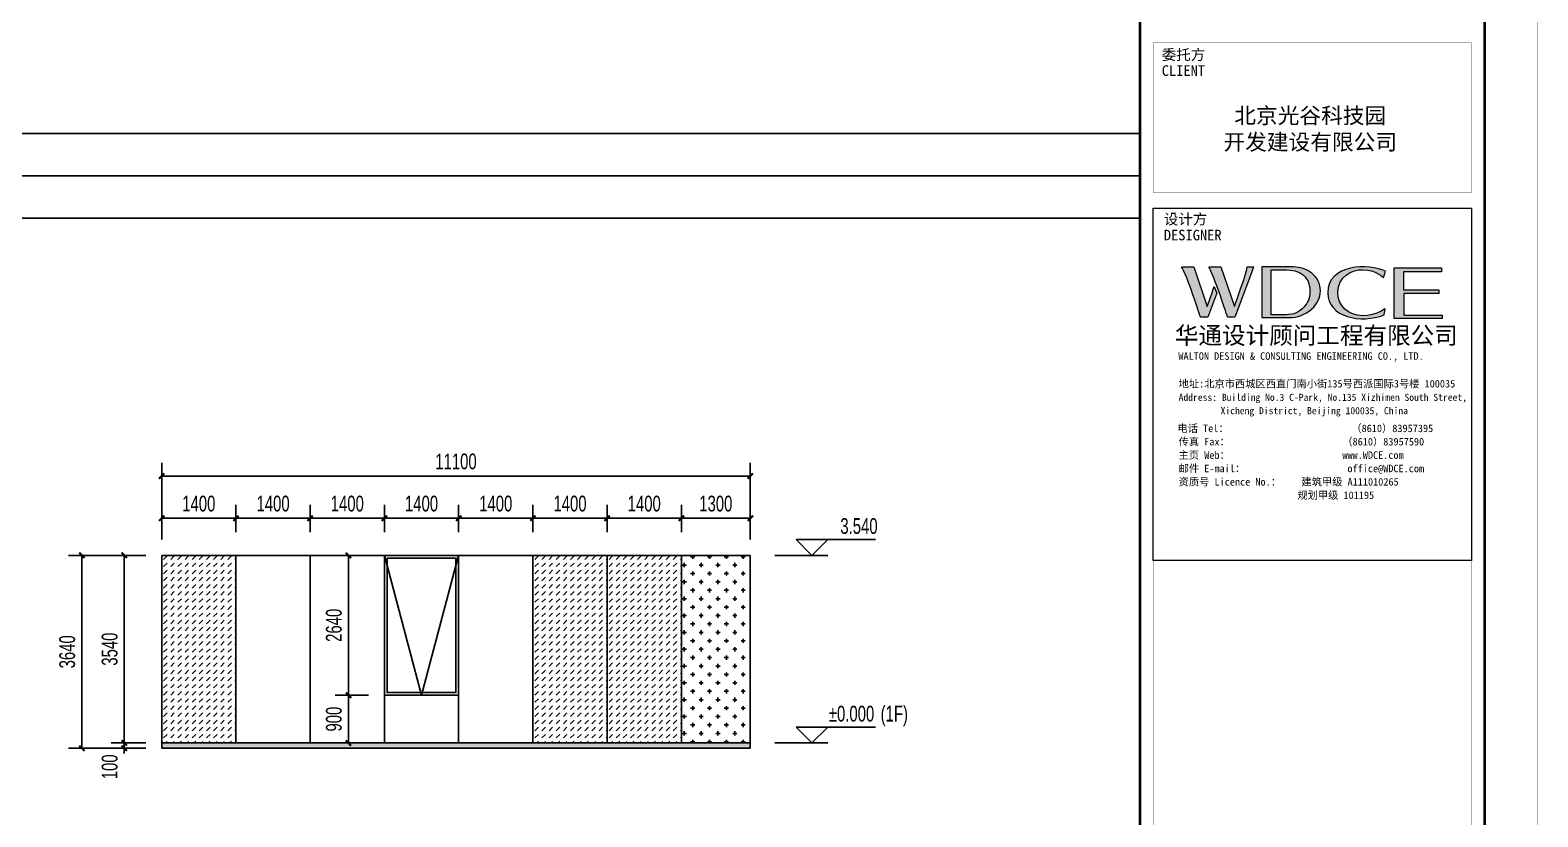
# Model space of a CAD drawing. Extents: x -3 to 440502, y -49243 to 59402.
# Drawn here: x 55669 to 84102, y 30006 to 44849 of the extents above; entities that cross this region are included whole.
import ezdxf
from ezdxf.enums import TextEntityAlignment as Align

# ---------------------------------------------------------------- set-up
doc = ezdxf.new("R2010")
doc.units = 0
doc.header["$LTSCALE"] = 1000
doc.header["$MEASUREMENT"] = 0
for name, color, linetype in [('01-标注_尺寸', 124, 'Continuous'), ('01-标注_标高', 200, 'Continuous'), ('02-TEXT_标注', 130, 'Continuous'), ('05-填充_156', 156, 'Continuous'), ('05-填充_18', 18, 'Continuous'), ('A-0-图名图例', 2, 'Continuous'), ('A-C_窗', 140, 'Continuous'), ('E-立面', 255, 'Continuous')]:
    doc.layers.add(name, color=color, linetype=linetype)
doc.styles.add('_TCH_DIM', font='ros.shx', dxfattribs={"bigfont": 'jd.shx'})
doc.styles.add('_TCH_DIM_T3', font='ros.shx', dxfattribs={"width": 0.705882, "bigfont": 'jd.shx'})
doc.styles.add('图签信息$0$hwxh', font='STXIHEI.TTF')
doc.styles.add('图签信息$0$华文细黑', font='STXIHEI.TTF', dxfattribs={"height": 10})
doc.dimstyles.new('_TCH_ARCH&&100', dxfattribs={"dimtxt": 297.5, "dimasz": 100, "dimexe": 250, "dimexo": 300, "dimgap": 126.25, "dimtad": 1, "dimdec": 0, "dimzin": 0, "dimdsep": 46, "dimtxsty": '_TCH_DIM_T3', "dimblk": 'ARCHTICK', "dimcen": 0.09, "dimclrt": 7, "dimazin": 2, "dimtfac": 1, "dimtdec": 0, "dimtix": 1, "dimtmove": 2, "dimatfit": 3, "dimfxl": 0, "dimtolj": 1, "dimtzin": 0, "dimarcsym": 0})

# ---------------------------------------------------------------- blocks, each defined once
blk = doc.blocks.new('图框-A1')
for points, const_width in [([(0, 0), (841, 0), (841, 594), (0, 594)], 0.05), ([(766, 584), (25, 584), (25, 10), (766, 10)], 0.5)]:
    blk.add_lwpolyline(points, close=True, dxfattribs=dict(const_width=const_width))
blk = doc.blocks.new('图签信息$0$logo2')
h = blk.add_hatch(color=7)
h.paths.add_polyline_path([(19.02, -7.36), (15.84, -7.36), (15.84, -3.97), (18.97, -3.97), (18.97, -4.24), (16.46, -4.24), (16.46, -5.45), (18.81, -5.45), (18.81, -5.69), (16.47, -5.69), (16.47, -7.12), (19.02, -7.12)])
edge = h.paths.add_edge_path()
edge.add_spline(control_points=[(15.26, -4.21), (15.26, -4.21), (15.13, -4.65), (15.13, -4.65), (15.13, -4.65), (14.62, -4.1), (13.73, -4.1), (13.04, -4.1), (12.07, -4.54), (12.08, -5.62), (12.08, -6.49), (12.77, -7.16), (13.73, -7.17), (14.66, -7.17), (15.23, -6.68), (15.23, -6.68), (15.23, -6.68), (15.16, -7.11), (15.16, -7.11), (13.63, -7.7), (11.42, -7.29), (11.41, -5.64), (11.4, -3.72), (14.16, -3.66), (15.26, -4.21)], knot_values=[0, 0, 0, 0, 1, 1, 1, 2, 2, 2, 3, 3, 3, 4, 4, 4, 5, 5, 5, 6, 6, 6, 7, 7, 7, 8, 8, 8, 8], degree=3, periodic=0)
edge = h.paths.add_edge_path(flags=16)
edge.add_spline(control_points=[(10.23, -5.57), (10.23, -5.16), (10.12, -4.83), (9.9, -4.58), (9.63, -4.27), (9.23, -4.12), (8.69, -4.12), (8.69, -4.12), (7.64, -4.12), (7.64, -4.12), (7.64, -4.12), (7.64, -7.1), (7.64, -7.1), (7.64, -7.1), (8.66, -7.1), (8.66, -7.1), (9.13, -7.1), (9.52, -6.93), (9.82, -6.6), (10.09, -6.31), (10.23, -5.96), (10.23, -5.57)], knot_values=[0, 0, 0, 0, 1, 1, 1, 2, 2, 2, 3, 3, 3, 4, 4, 4, 5, 5, 5, 6, 6, 6, 7, 7, 7, 7], degree=3, periodic=0)
edge = h.paths.add_edge_path()
edge.add_spline(control_points=[(10.92, -5.51), (10.92, -5.96), (10.72, -6.37), (10.34, -6.72), (9.92, -7.1), (9.41, -7.29), (8.82, -7.29), (8.82, -7.29), (7.03, -7.29), (7.03, -7.29), (7.03, -7.29), (7.03, -3.92), (7.03, -3.92), (7.03, -3.92), (9.1, -3.92), (9.1, -3.92), (9.59, -3.92), (10.01, -4.06), (10.36, -4.34), (10.73, -4.64), (10.92, -5.03), (10.92, -5.51)], knot_values=[0, 0, 0, 0, 1, 1, 1, 2, 2, 2, 3, 3, 3, 4, 4, 4, 5, 5, 5, 6, 6, 6, 7, 7, 7, 7], degree=3, periodic=0)
at = {"lineweight": 0}
blk.add_lwpolyline([(19.02, -7.36), (15.84, -7.36), (15.84, -3.97), (18.97, -3.97), (18.97, -4.24), (16.46, -4.24), (16.46, -5.45), (18.81, -5.45), (18.81, -5.69), (16.47, -5.69), (16.47, -7.12), (19.02, -7.12), (19.02, -7.36)], dxfattribs=at)
for points, knots in [([(10.92, -5.51), (10.92, -5.96), (10.72, -6.37), (10.34, -6.72), (9.92, -7.1), (9.41, -7.29), (8.82, -7.29), (8.82, -7.29), (7.03, -7.29), (7.03, -7.29), (7.03, -7.29), (7.03, -3.92), (7.03, -3.92), (7.03, -3.92), (9.1, -3.92), (9.1, -3.92), (9.59, -3.92), (10.01, -4.06), (10.36, -4.34), (10.73, -4.64), (10.92, -5.03), (10.92, -5.51)], [0, 0, 0, 0, 1, 1, 1, 2, 2, 2, 3, 3, 3, 4, 4, 4, 5, 5, 5, 6, 6, 6, 7, 7, 7, 7]), ([(15.26, -4.21), (15.26, -4.21), (15.13, -4.65), (15.13, -4.65), (15.13, -4.65), (14.62, -4.1), (13.73, -4.1), (13.04, -4.1), (12.07, -4.54), (12.08, -5.62), (12.08, -6.49), (12.77, -7.16), (13.73, -7.17), (14.66, -7.17), (15.23, -6.68), (15.23, -6.68), (15.23, -6.68), (15.16, -7.11), (15.16, -7.11), (13.63, -7.7), (11.42, -7.29), (11.41, -5.64), (11.4, -3.72), (14.16, -3.66), (15.26, -4.21)], [0, 0, 0, 0, 1, 1, 1, 2, 2, 2, 3, 3, 3, 4, 4, 4, 5, 5, 5, 6, 6, 6, 7, 7, 7, 8, 8, 8, 8]), ([(10.23, -5.57), (10.23, -5.16), (10.12, -4.83), (9.9, -4.58), (9.63, -4.27), (9.23, -4.12), (8.69, -4.12), (8.69, -4.12), (7.64, -4.12), (7.64, -4.12), (7.64, -4.12), (7.64, -7.1), (7.64, -7.1), (7.64, -7.1), (8.66, -7.1), (8.66, -7.1), (9.13, -7.1), (9.52, -6.93), (9.82, -6.6), (10.09, -6.31), (10.23, -5.96), (10.23, -5.57)], [0, 0, 0, 0, 1, 1, 1, 2, 2, 2, 3, 3, 3, 4, 4, 4, 5, 5, 5, 6, 6, 6, 7, 7, 7, 7])]:
    blk.add_open_spline(points, degree=3, knots=knots, dxfattribs=at)
blk = doc.blocks.new('图签信息$0$logo1')
h = blk.add_hatch(color=8)
edge = h.paths.add_edge_path()
edge.add_spline(control_points=[(3.86, -5.21), (3.63, -5.88), (3.39, -6.56), (3.39, -6.56), (3.39, -6.56), (2.5, -3.91), (2.5, -3.91), (2.5, -3.91), (1.8, -3.91), (1.69, -3.91), (2.02, -4.39), (2.95, -7.27), (2.95, -7.27), (2.95, -7.27), (3.44, -7.27), (3.44, -7.27), (3.44, -7.27), (4.03, -5.66), (4.03, -5.66), (4.03, -5.66), (3.86, -5.21), (3.86, -5.21)], knot_values=[0, 0, 0, 0, 1, 1, 1, 2, 2, 2, 3, 3, 3, 4, 4, 4, 5, 5, 5, 6, 6, 6, 7, 7, 7, 7], degree=3, periodic=0)
h = blk.add_hatch(color=7)
edge = h.paths.add_edge_path()
edge.add_spline(control_points=[(6.04, -3.91), (6.09, -4.1), (5.2, -6.56), (5.2, -6.56), (5.2, -6.56), (4.3, -3.91), (4.3, -3.91), (4.3, -3.91), (3.6, -3.91), (3.49, -3.91), (3.82, -4.39), (4.75, -7.27), (4.75, -7.27), (4.75, -7.27), (5.24, -7.27), (5.24, -7.27), (5.24, -7.27), (6.33, -4.3), (6.33, -4.3), (6.33, -4.3), (6.48, -3.91), (6.48, -3.91), (6.48, -3.91), (6.21, -3.91), (6.04, -3.91)], knot_values=[0, 0, 0, 0, 1, 1, 1, 2, 2, 2, 3, 3, 3, 4, 4, 4, 5, 5, 5, 6, 6, 6, 7, 7, 7, 8, 8, 8, 8], degree=3, periodic=0)
at = {"color": 8, "lineweight": 0}
blk.add_open_spline([(3.86, -5.21), (3.63, -5.88), (3.39, -6.56), (3.39, -6.56), (3.39, -6.56), (2.5, -3.91), (2.5, -3.91), (2.5, -3.91), (1.8, -3.91), (1.69, -3.91), (2.02, -4.39), (2.95, -7.27), (2.95, -7.27), (2.95, -7.27), (3.44, -7.27), (3.44, -7.27), (3.44, -7.27), (4.03, -5.66), (4.03, -5.66), (4.03, -5.66), (3.86, -5.21), (3.86, -5.21)], degree=3, knots=[0, 0, 0, 0, 1, 1, 1, 2, 2, 2, 3, 3, 3, 4, 4, 4, 5, 5, 5, 6, 6, 6, 7, 7, 7, 7], dxfattribs=at)
at = {"lineweight": 0}
blk.add_open_spline([(6.04, -3.91), (6.09, -4.1), (5.2, -6.56), (5.2, -6.56), (5.2, -6.56), (4.3, -3.91), (4.3, -3.91), (4.3, -3.91), (3.6, -3.91), (3.49, -3.91), (3.82, -4.39), (4.75, -7.27), (4.75, -7.27), (4.75, -7.27), (5.24, -7.27), (5.24, -7.27), (5.24, -7.27), (6.33, -4.3), (6.33, -4.3), (6.33, -4.3), (6.48, -3.91), (6.48, -3.91), (6.48, -3.91), (6.21, -3.91), (6.04, -3.91)], degree=3, knots=[0, 0, 0, 0, 1, 1, 1, 2, 2, 2, 3, 3, 3, 4, 4, 4, 5, 5, 5, 6, 6, 6, 7, 7, 7, 8, 8, 8, 8], dxfattribs=at)
blk.add_blockref('图签信息$0$logo2', (0, 0))
blk = doc.blocks.new('图签信息$0$时间-logo')
at = {"layer": 'Defpoints', "lineweight": 0}
blk.add_lwpolyline([(0, -23.46), (-21.17, -23.46), (-21.17, 0), (0, 0), (0, -23.46)], dxfattribs=at)
blk.add_blockref('图签信息$0$logo1', (-20.97, 0))
at = {"style": '图签信息$0$hwxh'}
for s, height, p in [('华通设计顾问工程有限公司 ', 1.15, (-19.73, -9.05)), ('WALTON DESIGN & CONSULTING ENGINEERING CO., LTD.', 0.5, (-19.5, -10.1)), ('地址:北京市西城区西直门南小街135号西派国际3号楼 100035', 0.5, (-19.48, -11.94)), ('Address: Building No.3 C-Park, No.135 Xizhimen South Street, ', 0.47, (-19.48, -12.83)), ('Xicheng District, Beijing 100035, China ', 0.47, (-16.69, -13.72)), ('电话 Tel：                        （8610）83957395 ', 0.5, (-19.56, -14.91)), ('传真 Fax：                      （8610）83957590 ', 0.5, (-19.48, -15.8)), ('主页 Web：                      www.WDCE.com ', 0.5, (-19.48, -16.69)), ('邮件 E-mail：                    office@WDCE.com ', 0.5, (-19.48, -17.58)), ('资质号 Licence No.：    建筑甲级 A111010265 ', 0.5, (-19.48, -18.47)), ('   规划甲级 101195', 0.5, (-12.6, -19.36))]:
    blk.add_text(s, height=height, dxfattribs=at).set_placement(p)
blk = doc.blocks.new('图签信息')
at = {"const_width": 0.5}
blk.add_lwpolyline([(-65, 0), (0, 0), (0, 500.5), (-65, 500.5)], close=True, dxfattribs=at)
at = {"const_width": 0.05}
for points in [[(-2.5, 407.85), (-2.5, 436.12), (-62.5, 436.12), (-62.5, 407.85)], [(-62.5, 407.85), (-2.5, 407.85)], [(-62.5, 404.92), (-62.5, 227.83)], [(-62.5, 404.92), (-2.5, 404.92)], [(-62.5, 227.83), (-2.5, 227.83), (-2.5, 404.92)], [(-57.5, 338.36), (-7.5, 338.36)]]:
    blk.add_lwpolyline(points, dxfattribs=at)
at = {"ltscale": 0.001, "xscale": 2.834689937531525, "yscale": 2.834689937531525, "zscale": 2.834689937531525}
blk.add_blockref('图签信息$0$时间-logo', (-2.5, 404.92), dxfattribs=at)
at = {"style": '图签信息$0$华文细黑'}
for s, p in [('委托方', (-60.9, 434.86)), ('CLIENT', (-60.9, 431.86)), ('设计方', (-60.5, 403.83)), ('DESIGNER', (-60.5, 400.83))]:
    blk.add_text(s, height=2, dxfattribs=at).set_placement(p, align=Align.TOP_LEFT)
at = {"color": 4, "ltscale": 0.001, "insert": (-32.9, 419.71), "char_height": 3, "width": 58.4895, "attachment_point": 5, "style": '图签信息$0$华文细黑'}
blk.add_mtext('北京光谷科技园\\P开发建设有限公司', dxfattribs=at)
blk = doc.blocks.new('图签-A1')
at = {"color": 2}
blk.add_blockref('图签信息', (0, 0), dxfattribs=at)
blk = doc.blocks.new('*U14')
for p, q in [((0, 1600), (43900, 1600)), ((0, 800), (43900, 800)), ((0, 0), (43900, 0))]:
    blk.add_line(p, q)
blk = doc.blocks.new('A$C70DF4B89')
at = {"layer": 'A-C_窗'}
for points in [[(-1400, 2640), (0, 2640), (0, 0), (-1400, 0)], [(-1350, 2590), (-50, 2590), (-50, 50), (-1350, 50)]]:
    blk.add_lwpolyline(points, close=True, dxfattribs=at)
blk.add_lwpolyline([(-1400, 2640), (-700, 0), (0, 2640)], dxfattribs=at)
blk = doc.blocks.new('_ArchTick')
at = {"color": 0, "linetype": 'ByBlock', "const_width": 0.4}
blk.add_lwpolyline([(-0.5, -0.5), (0.5, 0.5)], dxfattribs=at)
blk = doc.blocks.new('*D259')
at = {"layer": '01-标注_尺寸', "color": 0, "lineweight": -2, "transparency": 16777216}
for p, q in [((57801, 34940), (56394, 34940)), ((56644, 31300), (56644, 34940)), ((57801, 31300), (56394, 31300))]:
    blk.add_line(p, q, dxfattribs=at)
at = {"layer": 'Defpoints', "color": 0, "transparency": 16777216}
for p in [(56644, 34940), (58101, 34940), (58101, 31300)]:
    blk.add_point(p, dxfattribs=at)
at = {"layer": '01-标注_尺寸', "color": 0, "lineweight": -2, "transparency": 16777216, "xscale": 100, "yscale": 100, "zscale": 100}
for p, rotation in [((56644, 34940), 90), ((56644, 31300), 270)]:
    blk.add_blockref('_ArchTick', p, dxfattribs=dict(at, rotation=rotation))
at = {"layer": '01-标注_尺寸', "color": 7, "transparency": 16777216, "insert": (56369, 33120), "char_height": 297.5, "attachment_point": 5, "rotation": 90, "style": '_TCH_DIM_T3'}
blk.add_mtext('\\A1;3640', dxfattribs=at)
blk = doc.blocks.new('*D260')
at = {"layer": '01-标注_尺寸', "color": 0, "lineweight": -2, "transparency": 16777216}
for p, q in [((57850, 31400), (57194, 31400)), ((57850, 31300), (57194, 31300)), ((57444, 31400), (57444, 31500)), ((57444, 31300), (57444, 31400)), ((57444, 31300), (57444, 31200))]:
    blk.add_line(p, q, dxfattribs=at)
at = {"layer": 'Defpoints', "color": 0, "transparency": 16777216}
for p in [(57444, 31400), (58150, 31400), (58150, 31300)]:
    blk.add_point(p, dxfattribs=at)
at = {"layer": '01-标注_尺寸', "color": 0, "lineweight": -2, "transparency": 16777216, "xscale": 100, "yscale": 100, "zscale": 100}
for p, rotation in [((57444, 31400), 270), ((57444, 31300), 90)]:
    blk.add_blockref('_ArchTick', p, dxfattribs=dict(at, rotation=rotation))
at = {"layer": '01-标注_尺寸', "color": 7, "transparency": 16777216, "insert": (57169, 30950), "char_height": 297.5, "attachment_point": 5, "rotation": 90, "style": '_TCH_DIM_T3'}
blk.add_mtext('\\A1;100', dxfattribs=at)
blk = doc.blocks.new('*D261')
at = {"layer": '01-标注_尺寸', "color": 0, "lineweight": -2, "transparency": 16777216}
for p, q in [((57850, 34940), (57194, 34940)), ((57444, 31400), (57444, 34940)), ((57850, 31400), (57194, 31400))]:
    blk.add_line(p, q, dxfattribs=at)
at = {"layer": 'Defpoints', "color": 0, "transparency": 16777216}
for p in [(57444, 34940), (58150, 34940), (58150, 31400)]:
    blk.add_point(p, dxfattribs=at)
at = {"layer": '01-标注_尺寸', "color": 0, "lineweight": -2, "transparency": 16777216, "xscale": 100, "yscale": 100, "zscale": 100}
for p, rotation in [((57444, 34940), 90), ((57444, 31400), 270)]:
    blk.add_blockref('_ArchTick', p, dxfattribs=dict(at, rotation=rotation))
at = {"layer": '01-标注_尺寸', "color": 7, "transparency": 16777216, "insert": (57169, 33170), "char_height": 297.5, "attachment_point": 5, "rotation": 90, "style": '_TCH_DIM_T3'}
blk.add_mtext('\\A1;3540', dxfattribs=at)
blk = doc.blocks.new('*D262')
at = {"layer": '01-标注_尺寸', "color": 0, "lineweight": -2, "transparency": 16777216}
for p, q in [((58150, 35379), (58150, 35890)), ((59550, 35379), (59550, 35890)), ((58150, 35640), (59550, 35640))]:
    blk.add_line(p, q, dxfattribs=at)
at = {"layer": 'Defpoints', "color": 0, "transparency": 16777216}
for p in [(59550, 35640), (58150, 35079), (59550, 35079)]:
    blk.add_point(p, dxfattribs=at)
at = {"layer": '01-标注_尺寸', "color": 0, "lineweight": -2, "transparency": 16777216, "xscale": 100, "yscale": 100, "zscale": 100, "rotation": 180}
blk.add_blockref('_ArchTick', (58150, 35640), dxfattribs=at)
at = {"layer": '01-标注_尺寸', "color": 0, "lineweight": -2, "transparency": 16777216, "xscale": 100, "yscale": 100, "zscale": 100}
blk.add_blockref('_ArchTick', (59550, 35640), dxfattribs=at)
at = {"layer": '01-标注_尺寸', "color": 7, "transparency": 16777216, "insert": (58850, 35915), "char_height": 297.5, "attachment_point": 5, "style": '_TCH_DIM_T3'}
blk.add_mtext('\\A1;1400', dxfattribs=at)
blk = doc.blocks.new('*D263')
at = {"layer": '01-标注_尺寸', "color": 0, "lineweight": -2, "transparency": 16777216}
for p, q in [((59550, 35379), (59550, 35890)), ((60950, 35379), (60950, 35890)), ((59550, 35640), (60950, 35640))]:
    blk.add_line(p, q, dxfattribs=at)
at = {"layer": 'Defpoints', "color": 0, "transparency": 16777216}
for p in [(60950, 35640), (59550, 35079), (60950, 35079)]:
    blk.add_point(p, dxfattribs=at)
at = {"layer": '01-标注_尺寸', "color": 0, "lineweight": -2, "transparency": 16777216, "xscale": 100, "yscale": 100, "zscale": 100, "rotation": 180}
blk.add_blockref('_ArchTick', (59550, 35640), dxfattribs=at)
at = {"layer": '01-标注_尺寸', "color": 0, "lineweight": -2, "transparency": 16777216, "xscale": 100, "yscale": 100, "zscale": 100}
blk.add_blockref('_ArchTick', (60950, 35640), dxfattribs=at)
at = {"layer": '01-标注_尺寸', "color": 7, "transparency": 16777216, "insert": (60250, 35915), "char_height": 297.5, "attachment_point": 5, "style": '_TCH_DIM_T3'}
blk.add_mtext('\\A1;1400', dxfattribs=at)
blk = doc.blocks.new('*D264')
at = {"layer": '01-标注_尺寸', "color": 0, "lineweight": -2, "transparency": 16777216}
for p, q in [((60950, 35379), (60950, 35890)), ((62350, 35379), (62350, 35890)), ((60950, 35640), (62350, 35640))]:
    blk.add_line(p, q, dxfattribs=at)
at = {"layer": 'Defpoints', "color": 0, "transparency": 16777216}
for p in [(62350, 35640), (60950, 35079), (62350, 35079)]:
    blk.add_point(p, dxfattribs=at)
at = {"layer": '01-标注_尺寸', "color": 0, "lineweight": -2, "transparency": 16777216, "xscale": 100, "yscale": 100, "zscale": 100, "rotation": 180}
blk.add_blockref('_ArchTick', (60950, 35640), dxfattribs=at)
at = {"layer": '01-标注_尺寸', "color": 0, "lineweight": -2, "transparency": 16777216, "xscale": 100, "yscale": 100, "zscale": 100}
blk.add_blockref('_ArchTick', (62350, 35640), dxfattribs=at)
at = {"layer": '01-标注_尺寸', "color": 7, "transparency": 16777216, "insert": (61650, 35915), "char_height": 297.5, "attachment_point": 5, "style": '_TCH_DIM_T3'}
blk.add_mtext('\\A1;1400', dxfattribs=at)
blk = doc.blocks.new('*D265')
at = {"layer": '01-标注_尺寸', "color": 0, "lineweight": -2, "transparency": 16777216}
for p, q in [((62350, 35379), (62350, 35890)), ((63750, 35379), (63750, 35890)), ((62350, 35640), (63750, 35640))]:
    blk.add_line(p, q, dxfattribs=at)
at = {"layer": 'Defpoints', "color": 0, "transparency": 16777216}
for p in [(63750, 35640), (62350, 35079), (63750, 35079)]:
    blk.add_point(p, dxfattribs=at)
at = {"layer": '01-标注_尺寸', "color": 0, "lineweight": -2, "transparency": 16777216, "xscale": 100, "yscale": 100, "zscale": 100, "rotation": 180}
blk.add_blockref('_ArchTick', (62350, 35640), dxfattribs=at)
at = {"layer": '01-标注_尺寸', "color": 0, "lineweight": -2, "transparency": 16777216, "xscale": 100, "yscale": 100, "zscale": 100}
blk.add_blockref('_ArchTick', (63750, 35640), dxfattribs=at)
at = {"layer": '01-标注_尺寸', "color": 7, "transparency": 16777216, "insert": (63050, 35915), "char_height": 297.5, "attachment_point": 5, "style": '_TCH_DIM_T3'}
blk.add_mtext('\\A1;1400', dxfattribs=at)
blk = doc.blocks.new('*D266')
at = {"layer": '01-标注_尺寸', "color": 0, "lineweight": -2, "transparency": 16777216}
for p, q in [((63750, 35379), (63750, 35890)), ((65150, 35379), (65150, 35890)), ((63750, 35640), (65150, 35640))]:
    blk.add_line(p, q, dxfattribs=at)
at = {"layer": 'Defpoints', "color": 0, "transparency": 16777216}
for p in [(65150, 35640), (63750, 35079), (65150, 35079)]:
    blk.add_point(p, dxfattribs=at)
at = {"layer": '01-标注_尺寸', "color": 0, "lineweight": -2, "transparency": 16777216, "xscale": 100, "yscale": 100, "zscale": 100, "rotation": 180}
blk.add_blockref('_ArchTick', (63750, 35640), dxfattribs=at)
at = {"layer": '01-标注_尺寸', "color": 0, "lineweight": -2, "transparency": 16777216, "xscale": 100, "yscale": 100, "zscale": 100}
blk.add_blockref('_ArchTick', (65150, 35640), dxfattribs=at)
at = {"layer": '01-标注_尺寸', "color": 7, "transparency": 16777216, "insert": (64450, 35915), "char_height": 297.5, "attachment_point": 5, "style": '_TCH_DIM_T3'}
blk.add_mtext('\\A1;1400', dxfattribs=at)
blk = doc.blocks.new('*D267')
at = {"layer": '01-标注_尺寸', "color": 0, "lineweight": -2, "transparency": 16777216}
for p, q in [((65150, 35379), (65150, 35890)), ((66550, 35379), (66550, 35890)), ((65150, 35640), (66550, 35640))]:
    blk.add_line(p, q, dxfattribs=at)
at = {"layer": 'Defpoints', "color": 0, "transparency": 16777216}
for p in [(66550, 35640), (65150, 35079), (66550, 35079)]:
    blk.add_point(p, dxfattribs=at)
at = {"layer": '01-标注_尺寸', "color": 0, "lineweight": -2, "transparency": 16777216, "xscale": 100, "yscale": 100, "zscale": 100, "rotation": 180}
blk.add_blockref('_ArchTick', (65150, 35640), dxfattribs=at)
at = {"layer": '01-标注_尺寸', "color": 0, "lineweight": -2, "transparency": 16777216, "xscale": 100, "yscale": 100, "zscale": 100}
blk.add_blockref('_ArchTick', (66550, 35640), dxfattribs=at)
at = {"layer": '01-标注_尺寸', "color": 7, "transparency": 16777216, "insert": (65850, 35915), "char_height": 297.5, "attachment_point": 5, "style": '_TCH_DIM_T3'}
blk.add_mtext('\\A1;1400', dxfattribs=at)
blk = doc.blocks.new('*D268')
at = {"layer": '01-标注_尺寸', "color": 0, "lineweight": -2, "transparency": 16777216}
for p, q in [((66550, 35379), (66550, 35890)), ((67950, 35379), (67950, 35890)), ((66550, 35640), (67950, 35640))]:
    blk.add_line(p, q, dxfattribs=at)
at = {"layer": 'Defpoints', "color": 0, "transparency": 16777216}
for p in [(67950, 35640), (66550, 35079), (67950, 35079)]:
    blk.add_point(p, dxfattribs=at)
at = {"layer": '01-标注_尺寸', "color": 0, "lineweight": -2, "transparency": 16777216, "xscale": 100, "yscale": 100, "zscale": 100, "rotation": 180}
blk.add_blockref('_ArchTick', (66550, 35640), dxfattribs=at)
at = {"layer": '01-标注_尺寸', "color": 0, "lineweight": -2, "transparency": 16777216, "xscale": 100, "yscale": 100, "zscale": 100}
blk.add_blockref('_ArchTick', (67950, 35640), dxfattribs=at)
at = {"layer": '01-标注_尺寸', "color": 7, "transparency": 16777216, "insert": (67250, 35915), "char_height": 297.5, "attachment_point": 5, "style": '_TCH_DIM_T3'}
blk.add_mtext('\\A1;1400', dxfattribs=at)
blk = doc.blocks.new('*D269')
at = {"layer": '01-标注_尺寸', "color": 0, "lineweight": -2, "transparency": 16777216}
for p, q in [((67950, 35379), (67950, 35890)), ((69250, 35379), (69250, 35890)), ((67950, 35640), (69250, 35640))]:
    blk.add_line(p, q, dxfattribs=at)
at = {"layer": 'Defpoints', "color": 0, "transparency": 16777216}
for p in [(69250, 35640), (67950, 35079), (69250, 35079)]:
    blk.add_point(p, dxfattribs=at)
at = {"layer": '01-标注_尺寸', "color": 0, "lineweight": -2, "transparency": 16777216, "xscale": 100, "yscale": 100, "zscale": 100, "rotation": 180}
blk.add_blockref('_ArchTick', (67950, 35640), dxfattribs=at)
at = {"layer": '01-标注_尺寸', "color": 0, "lineweight": -2, "transparency": 16777216, "xscale": 100, "yscale": 100, "zscale": 100}
blk.add_blockref('_ArchTick', (69250, 35640), dxfattribs=at)
at = {"layer": '01-标注_尺寸', "color": 7, "transparency": 16777216, "insert": (68600, 35915), "char_height": 297.5, "attachment_point": 5, "style": '_TCH_DIM_T3'}
blk.add_mtext('\\A1;1300', dxfattribs=at)
blk = doc.blocks.new('*D270')
at = {"layer": '01-标注_尺寸', "color": 0, "lineweight": -2, "transparency": 16777216}
for p, q in [((58150, 35240), (58150, 36685)), ((69250, 35240), (69250, 36685)), ((58150, 36435), (69250, 36435))]:
    blk.add_line(p, q, dxfattribs=at)
at = {"layer": 'Defpoints', "color": 0, "transparency": 16777216}
for p in [(69250, 36435), (58150, 34940), (69250, 34940)]:
    blk.add_point(p, dxfattribs=at)
at = {"layer": '01-标注_尺寸', "color": 0, "lineweight": -2, "transparency": 16777216, "xscale": 100, "yscale": 100, "zscale": 100, "rotation": 180}
blk.add_blockref('_ArchTick', (58150, 36435), dxfattribs=at)
at = {"layer": '01-标注_尺寸', "color": 0, "lineweight": -2, "transparency": 16777216, "xscale": 100, "yscale": 100, "zscale": 100}
blk.add_blockref('_ArchTick', (69250, 36435), dxfattribs=at)
at = {"layer": '01-标注_尺寸', "color": 7, "transparency": 16777216, "insert": (63700, 36710), "char_height": 297.5, "attachment_point": 5, "style": '_TCH_DIM_T3'}
blk.add_mtext('\\A1;11100', dxfattribs=at)
blk = doc.blocks.new('*D297')
at = {"layer": '01-标注_尺寸', "color": 0, "lineweight": -2, "transparency": 16777216}
for p, q in [((62050, 34940), (61422, 34940)), ((61672, 32300), (61672, 34940)), ((62050, 32300), (61422, 32300))]:
    blk.add_line(p, q, dxfattribs=at)
at = {"layer": 'Defpoints', "color": 0, "transparency": 16777216}
for p in [(61672, 34940), (62350, 34940), (62350, 32300)]:
    blk.add_point(p, dxfattribs=at)
at = {"layer": '01-标注_尺寸', "color": 0, "lineweight": -2, "transparency": 16777216, "xscale": 100, "yscale": 100, "zscale": 100}
for p, rotation in [((61672, 34940), 90), ((61672, 32300), 270)]:
    blk.add_blockref('_ArchTick', p, dxfattribs=dict(at, rotation=rotation))
at = {"layer": '01-标注_尺寸', "color": 7, "transparency": 16777216, "insert": (61397, 33620), "char_height": 297.5, "attachment_point": 5, "rotation": 90, "style": '_TCH_DIM_T3'}
blk.add_mtext('\\A1;2640', dxfattribs=at)
blk = doc.blocks.new('*D298')
at = {"layer": '01-标注_尺寸', "color": 0, "lineweight": -2, "transparency": 16777216}
for p, q in [((62050, 32300), (61422, 32300)), ((61672, 31400), (61672, 32300)), ((62050, 31400), (61422, 31400))]:
    blk.add_line(p, q, dxfattribs=at)
at = {"layer": 'Defpoints', "color": 0, "transparency": 16777216}
for p in [(61672, 32300), (62350, 32300), (62350, 31400)]:
    blk.add_point(p, dxfattribs=at)
at = {"layer": '01-标注_尺寸', "color": 0, "lineweight": -2, "transparency": 16777216, "xscale": 100, "yscale": 100, "zscale": 100}
for p, rotation in [((61672, 32300), 90), ((61672, 31400), 270)]:
    blk.add_blockref('_ArchTick', p, dxfattribs=dict(at, rotation=rotation))
at = {"layer": '01-标注_尺寸', "color": 7, "transparency": 16777216, "insert": (61397, 31850), "char_height": 297.5, "attachment_point": 5, "rotation": 90, "style": '_TCH_DIM_T3'}
blk.add_mtext('\\A1;900', dxfattribs=at)

msp = doc.modelspace()

# ---------------------------------------------------------------- hatches: boundary and pattern name
at = {"layer": '05-填充_156'}
h = msp.add_hatch(dxfattribs=at)
h.set_pattern_fill('DASH', color=256, scale=100, angle=45)
h.set_pattern_definition([(45, (-470796.42, -17402.87), (1e-14, 134.703842), [95.25, -95.25])])
h.paths.add_polyline_path([(59550, 34939.8), (58150, 34939.8), (58150, 31399.8), (59550, 31399.8)])
h = msp.add_hatch(dxfattribs=at)
h.set_pattern_fill('DASH', color=256, scale=100, angle=45)
h.set_pattern_definition([(45, (-463796.42, -17402.87), (1e-14, 134.703842), [95.25, -95.25])])
h.paths.add_polyline_path([(66550, 34939.8), (65150, 34939.8), (65150, 31399.8), (66550, 31399.8)])
h = msp.add_hatch(dxfattribs=at)
h.set_pattern_fill('DASH', color=256, scale=100, angle=45)
h.set_pattern_definition([(45, (-462396.42, -17402.87), (1e-14, 134.703842), [95.25, -95.25])])
h.paths.add_polyline_path([(67950, 34939.8), (66550, 34939.8), (66550, 31399.8), (67950, 31399.8)])
h = msp.add_hatch(dxfattribs=at)
h.set_pattern_fill('CROSS', color=136, scale=100)
h.set_pattern_definition([(0, (406738.15, -116056.44), (158.75, 158.75), [79.375, -238.125]), (90, (406777.84, -116096.13), (-158.75, 158.75), [79.375, -238.125])])
h.paths.add_polyline_path([(67950, 31399.8), (69250, 31399.8), (69250, 34939.8), (67950, 34939.8)])
at = {"layer": '05-填充_18'}
h = msp.add_hatch(color=256, dxfattribs=at)
h.dxf.hatch_style = 1
h.paths.add_polyline_path([(58150, 31399.8), (58150, 31299.8), (69250, 31299.8), (69250, 31399.8)])

# ---------------------------------------------------------------- linework, layer by layer
at = {"layer": '01-标注_标高'}
for p, q in [((70412.5, 34939.8), (70112.5, 35239.8)), ((70112.5, 35239.8), (71608.5, 35239.8)), ((70412.5, 34939.8), (70712.5, 35239.8)), ((69712.5, 34939.8), (70712.5, 34939.8)), ((70412.5, 31399.8), (70112.5, 31699.8)), ((70112.5, 31699.8), (71608.5, 31699.8)), ((70412.5, 31399.8), (70712.5, 31699.8)), ((69712.5, 31399.8), (70712.5, 31399.8))]:
    msp.add_line(p, q, dxfattribs=at)
at = {"layer": 'A-C_窗'}
for points in [[(59550, 34939.8), (59550, 31399.8)], [(60950, 34939.8), (60950, 31399.8)], [(62350, 34939.8), (62350, 31399.8)], [(63750, 34939.8), (63750, 31399.8)], [(65150, 34939.8), (65150, 31399.8)], [(66550, 34939.8), (66550, 31399.8)], [(67950, 34939.8), (67950, 31399.8)], [(58150, 31399.8), (69250, 31399.8)]]:
    msp.add_lwpolyline(points, dxfattribs=at)
at = {"layer": 'E-立面'}
for points in [[(58150, 34939.8), (58150, 31299.8)], [(58150, 34939.8), (69250, 34939.8)], [(69250, 34939.8), (69250, 31299.8)], [(69250, 31299.8), (58150, 31299.8)]]:
    msp.add_lwpolyline(points, dxfattribs=at)

# ---------------------------------------------------------------- block references
at = {"xscale": 100, "yscale": 100, "zscale": 100}
for name, p in [('图框-A1', (0, 0)), ('图签-A1', (83100, 1000))]:
    msp.add_blockref(name, p, dxfattribs=at)
at = {"layer": 'A-0-图名图例'}
msp.add_blockref('*U14', (32700, 41299.8), dxfattribs=at)
at = {"layer": 'A-C_窗'}
msp.add_blockref('A$C70DF4B89', (63750, 32299.8), dxfattribs=at)

# ---------------------------------------------------------------- texts
at = {"layer": '02-TEXT_标注', "style": '_TCH_DIM', "width": 0.705882}
for s, p in [('3.540', (70948.5, 35344.8)), ('%%P0.000', (70731, 31804.8)), ('(1F)', (71708.5, 31804.8))]:
    msp.add_text(s, height=297.5, dxfattribs=at).set_placement(p)

# ---------------------------------------------------------------- dimensions: what is measured, and where the dimension line sits
at = {"layer": '01-标注_尺寸'}
for p1, p2, distance, picture, middle in [((58150, 34939.8), (69250, 34939.8), 1494.7, '*D270', (63700, 36709.6)), ((58150, 35078.6), (59550, 35078.6), 561.8, '*D262', (58850, 35915.5)), ((59550, 35078.6), (60950, 35078.6), 561.8, '*D263', (60250, 35915.5)), ((60950, 35078.6), (62350, 35078.6), 561.8, '*D264', (61650, 35915.5)), ((62350, 35078.6), (63750, 35078.6), 561.8, '*D265', (63050, 35915.5)), ((63750, 35078.6), (65150, 35078.6), 561.8, '*D266', (64450, 35915.5)), ((65150, 35078.6), (66550, 35078.6), 561.8, '*D267', (65850, 35915.5)), ((66550, 35078.6), (67950, 35078.6), 561.8, '*D268', (67250, 35915.5)), ((67950, 35078.6), (69250, 35078.6), 561.8, '*D269', (68600, 35915.5)), ((58100.5, 31299.8), (58100.5, 34939.8), 1456.4, '*D259', (56369.1, 33119.8)), ((58150, 31399.8), (58150, 34939.8), 705.9, '*D261', (57169.1, 33169.8)), ((62350, 32299.8), (62350, 34939.8), 677.6, '*D297', (61397.4, 33619.8)), ((62350, 31399.8), (62350, 32299.8), 677.6, '*D298', (61397.4, 31849.8))]:
    dim = msp.add_aligned_dim(p1=p1, p2=p2, distance=distance, dimstyle='_TCH_ARCH&&100', dxfattribs=at)
    dim.commit()
    dim.dimension.update_dxf_attribs({"geometry": picture, "text_midpoint": middle})
dim = msp.add_linear_dim(base=(57444.1, 31399.8), p1=(58150, 31299.8), p2=(58150, 31399.8), angle=90, dimstyle='_TCH_ARCH&&100', dxfattribs=at)
dim.commit()
dim.dimension.update_dxf_attribs({"geometry": '*D260', "text_midpoint": (57169.1, 30949.8), "dimtype": 161})

doc.saveas('drawing.dxf')
